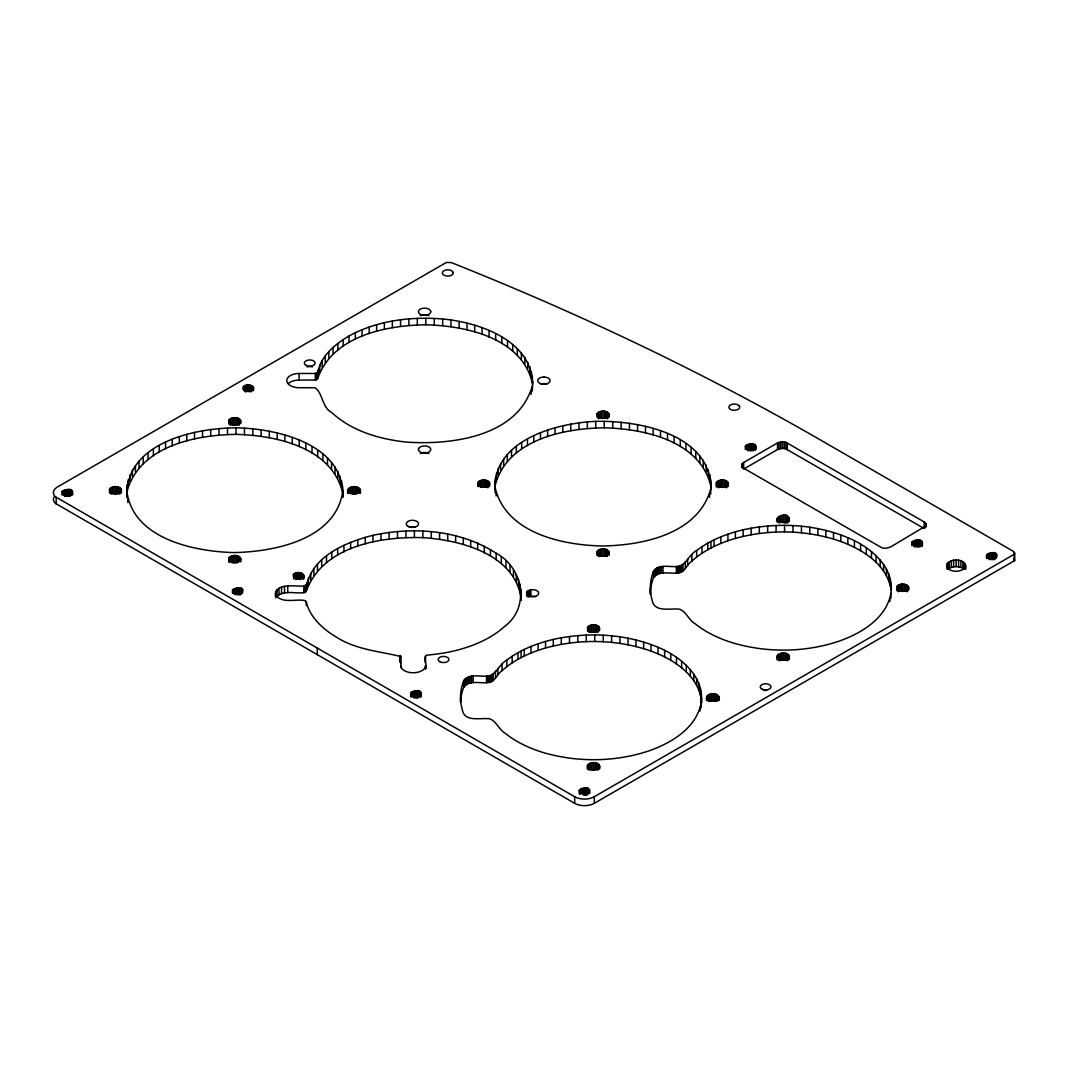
<?xml version="1.0" encoding="UTF-8"?>
<svg xmlns="http://www.w3.org/2000/svg" width="1068" height="1068" viewBox="0 0 1068 1068"><rect width="100%" height="100%" fill="white"/><g stroke="black" fill="none" stroke-linecap="round" stroke-linejoin="round"><path stroke-width="1.5" d="M425.531 669.102C428.028 665.618 422.167 657.835 426.573 655.245C435.557 654.23 444.568 653.202 453.393 651.106C471.949 646.687 490.319 639.291 504.657 626.409C530.489 607.225 523.066 567.468 496.139 553.237C460.148 529.928 414.13 526.484 372.972 535.308C345.231 542.17 307.41 558.19 306.262 591.312L303.926 592.66C295.115 593.915 282.126 589.269 275.784 597.933M127.132 484.592L126.705 496.059C125.984 442.833 194.202 428.108 235.975 427.814C277.506 428.522 345.071 444.315 342.788 497.474L342.561 486.007M342.788 490.893C336.126 539.687 274.222 551.902 233.518 552.57C193.335 551.462 131.351 538.392 126.705 489.478M710.807 479.425L710.968 489.264C711.168 433.942 638.864 420.351 595.757 421.366C555.333 423.142 490.346 440.87 495.192 492.735M494.965 489.478L495.392 478.01M532.184 391.128C537.898 339.998 475.113 319.959 434.276 318.464C405.066 317.156 374.895 321.802 349.036 335.979C333.897 344.911 316.488 359.329 317.65 378.699L315.327 380.034L299.107 380.048A12.349 7.129 0 0 0 288.413 383.612M710.62 494.15L711.048 484.325M701.129 702.918C704.8 676.204 680.196 656.406 658.021 647.275C625.114 633.644 587.907 631.762 553.304 639.425C536.737 643.35 520.45 649.691 506.819 660.077C499.931 663.709 497.194 672.493 490.225 675.55C481.761 677.98 469.026 672.132 463.499 681.237A132.966 76.763 0 0 0 462.257 709.593C464.513 722.903 481.041 717.309 490.052 718.884C496.673 721.608 499.036 729.911 505.378 733.409C516.552 742.367 529.755 748.388 543.372 752.58C577.641 762.552 615.021 762.151 648.917 750.884C671.398 742.981 696.283 728.216 701.129 702.918L701.129 707.857M890.952 593.327C894.624 566.614 870.019 546.816 847.845 537.685C814.937 524.041 777.731 522.172 743.128 529.821C726.56 533.746 710.273 540.088 696.656 550.487C689.754 554.105 687.018 562.903 680.049 565.96C671.585 568.39 658.849 562.529 653.322 571.647A132.966 76.763 0 0 0 652.081 600.002C654.337 613.312 670.878 607.719 679.875 609.294C686.497 612.017 688.86 620.321 695.201 623.819C706.375 632.763 719.578 638.798 733.195 642.989C767.465 652.962 804.845 652.548 838.74 641.281C861.222 633.391 886.106 618.626 890.952 593.327L890.952 598.267M317.65 378.699C332.482 335.979 385.762 325.38 425.798 324.792C465.955 325.767 521.598 337.795 532.385 382.985L532.385 376.403M306.262 591.312C322.643 545.948 380.382 536.403 422.888 537.658C461.216 540.074 516.071 554.586 521.197 599.789M127.132 491.16C139.681 446.237 195.337 434.903 235.975 434.382C276.131 435.37 331.774 447.385 342.561 492.575M495.392 484.592C507.941 439.656 563.597 428.335 604.234 427.814C644.391 428.789 700.034 440.804 710.807 486.007M317.65 372.118L315.327 373.466L299.107 373.466A12.349 7.129 0 0 0 286.758 380.595A12.349 7.129 0 0 0 299.107 387.724L314.913 387.724C322.71 392.41 321.962 407.709 331.801 412.582C351.973 431.285 379.674 439.202 406.454 442.099C451.15 445.209 517.486 436.785 532.184 386.202M495.192 487.796C505.978 532.999 561.621 545.014 601.778 545.988C642.415 545.468 698.071 534.147 710.62 489.211M109.497 489.277C109.07 494.818 118.908 495.085 121.352 491.106C121.765 485.566 111.926 485.299 109.497 489.277L109.497 492.562M228.779 420.378C228.365 425.945 238.257 426.212 240.714 422.22C241.128 416.64 231.235 416.373 228.779 420.378L228.779 423.662M228.779 558.163C228.365 563.73 238.257 563.997 240.714 560.006C241.128 554.426 231.235 554.159 228.779 558.163L228.672 561.915M275.37 596.491C274.209 582.02 295.956 586.706 303.926 586.078L306.262 584.73M303.712 575.679C302.631 580.164 292.712 579.911 293.166 574.864C296.143 570.499 306.075 572.448 303.712 578.963M347.901 493.483C344.911 484.325 363.28 484.325 360.25 493.483M360.25 490.185C358.795 495.071 349.343 495.071 347.901 490.185M477.756 482.696C477.329 488.236 487.168 488.503 489.611 484.525C490.025 478.985 480.186 478.718 477.756 482.696L477.756 485.98M526.551 592.286L527.165 594.996A6.181 3.564 0 0 0 535.121 596.438A6.181 3.564 0 0 0 538.312 591.992A6.181 3.564 0 0 0 530.916 589.763L527.165 591.432L526.551 595.57M597.039 413.797C596.625 419.377 606.517 419.644 608.974 415.639C609.387 410.072 599.495 409.805 597.039 413.797L597.039 417.081M597.039 551.582C596.625 557.162 606.517 557.429 608.974 553.424C609.387 547.857 599.495 547.59 597.039 551.582L596.932 555.333M587.547 627.503C587.133 633.084 597.025 633.351 599.482 629.346C599.896 623.779 590.003 623.512 587.547 627.503L587.547 630.801M587.547 765.289C587.133 770.869 597.025 771.136 599.482 767.144C599.896 761.564 590.003 761.297 587.547 765.289L587.547 768.586M716.374 482.696C715.947 488.263 725.853 488.53 728.296 484.538C728.723 478.958 718.817 478.691 716.374 482.696L716.161 486.901M706.669 700.608C703.678 691.463 721.995 691.463 719.018 700.608M719.018 697.324C717.562 702.21 708.111 702.21 706.669 697.324M777.17 518.834C792.483 504.937 792.483 532.732 777.17 518.834L777.17 522.119M777.37 655.699C776.957 661.279 786.849 661.546 789.305 657.541C789.719 651.961 779.827 651.707 777.37 655.699L777.37 658.983M896.706 586.799C896.279 592.38 906.185 592.647 908.628 588.655C909.055 583.075 899.149 582.808 896.706 586.799L896.706 590.097M62.064 491.801C70.381 505.912 79.993 481.895 62.064 491.801L62.064 495.085M232.49 590.19C240.807 604.314 250.419 580.284 232.49 590.19L232.49 593.474M410.686 693.065C419.003 707.19 428.615 683.173 410.686 693.065L410.686 696.363M579.19 790.293C587.507 804.418 597.119 780.388 579.19 790.293L579.19 793.577M745.357 446.184C753.674 460.308 763.286 436.278 745.357 446.184L745.357 449.468M741.833 464.313L741.819 466.382L743.608 468.171L881.914 547.817L885.372 548.351L890.271 547.176L925.969 525.816L925.983 523.747L924.194 521.958L785.888 442.299L782.43 441.765L777.531 442.94L743.635 462.511L741.833 464.313L741.833 467.597M911.858 542.304C920.162 556.428 929.774 532.411 911.858 542.304L911.858 545.601M946.835 564.184C946.168 572.875 961.574 573.249 965.379 567.041C966.059 558.364 950.64 557.977 946.835 564.184L946.835 569.124M986.538 555.066C994.842 569.177 1004.454 545.161 986.538 555.066L986.538 558.35M1014.52 553.064L1014.6 554.065L594.289 796.728A13.871 8.01 0 0 1 574.664 796.728L55.269 496.7A13.977 8.063 0 0 1 57.498 486.968L446.25 262.514L451.217 262.541C577.775 312.951 701.022 371.237 819.143 439.215L1013.332 551.328L1014.52 553.064L1014.6 560.633L594.289 803.31A13.871 8.01 0 0 1 574.664 803.31L55.269 503.282A13.977 8.063 0 0 1 53.881 497.154M701.556 698.031L701.556 702.958C699.954 676.097 673.961 659.41 651.013 651.079C617.304 639.278 579.937 638.544 545.561 647.996C529.768 652.601 514.349 659.597 502.027 670.704C497.114 673.921 495.352 681.491 489.037 682.412C481.121 684.094 468.612 679.088 463.499 687.805A132.966 76.763 0 0 0 460.628 701.195M891.153 583.542L891.153 590.123C886.667 562.102 858.178 546.683 833.481 539.046C801.708 529.741 767.291 529.581 735.385 538.405C719.592 543.011 704.172 550.007 691.85 561.101C686.938 564.318 685.175 571.887 678.861 572.808C670.944 574.504 658.435 569.498 653.322 578.215A132.966 76.763 0 0 0 650.372 594.302L650.372 587.734M243.504 386.589C240.821 391.542 250.406 392.73 252.996 389.753C255.666 384.8 246.081 383.612 243.504 386.589L243.504 389.887M964.431 562.836L964.431 569.418C959.838 565.68 952.402 565.706 947.81 569.431L947.81 562.849M924.194 521.958L924.194 528.526L785.888 448.867L782.43 448.346L777.531 449.521L743.635 469.092L743.635 462.511M717.963 487.675L722.328 486.621L726.694 487.675L726.694 481.094M778.972 522.893L783.338 521.851L787.703 522.893M778.972 660.678L783.338 659.637L787.703 660.678M708.471 701.382L712.837 700.328L717.202 701.382M237.83 418.215L237.83 424.784L231.663 424.784L231.663 418.215M118.481 487.115L118.481 493.696L112.354 493.696L112.354 487.115M606.09 411.634L606.09 418.215L599.922 418.215L599.922 411.634M357.166 487.101L357.166 493.683L350.985 493.683L350.985 487.101M488.023 487.689L485.272 486.768L480.613 487.115L480.613 480.547M237.83 556.001L237.83 562.569L231.663 562.569L231.663 556.001M606.09 549.419L606.09 556.001L599.922 556.001L599.922 549.419M535.589 596.692A6.181 3.564 0 0 0 530.916 596.344L529.421 596.692L529.421 590.123M596.598 625.341L596.598 631.922L590.43 631.922L590.43 625.341M413.249 697.724L418.736 697.711M905.757 584.637L905.757 591.218L899.576 591.218L899.576 584.637M596.598 763.126L596.598 769.708L590.43 769.708L590.43 763.126M68.793 489.544L68.793 496.126L65.962 496.126L65.962 489.558M587.24 794.939L583.075 794.619L583.075 788.05M299.734 572.675L299.734 579.256L296.957 579.256L296.957 572.675M1013.999 558.404L1014.6 560.633M400.834 656.526C379.954 651.373 355.19 649.598 335.913 636.822C324.098 629.76 313.138 620.067 307.838 607.078C306.636 604.875 307.17 600.069 303.526 600.336C295.329 599.001 279.042 604.288 275.37 593.207M400.834 663.094L400.046 662L400.046 655.418M1014.386 560.513L1014.4 552.423M996.577 554.292L996.577 557.576M995.71 553.638L995.71 558.564M994.575 553.131L994.575 559.712M993.253 552.81L993.253 559.392M991.838 552.703L991.838 559.285M990.423 552.823L990.423 559.392M989.088 553.131L989.088 559.712M987.953 553.638L987.953 558.577M987.086 554.292L987.086 557.589M965.712 565.599L965.712 568.897M965.392 564.171L965.392 569.097M962.909 561.688L962.909 568.269M960.92 560.807L960.92 567.388M958.61 560.259L958.61 566.841M956.127 560.073L956.127 566.654M953.644 560.259L953.644 566.841M951.321 560.82L951.321 567.402M949.332 561.701L949.332 568.283M925.983 523.747L925.983 527.031M925.288 522.786L925.288 527.712M922.445 542.29L922.445 545.588M921.898 541.529L921.898 546.469M921.03 540.875L921.03 545.815M919.895 540.381L919.895 546.949M918.573 540.061L918.573 546.642M917.158 539.954L917.158 546.536M915.743 540.061L915.743 546.642M914.408 540.381L914.408 546.963M913.274 540.889L913.274 545.815M912.406 541.543L912.406 544.827M908.628 586.799L908.628 590.097M908.014 585.945L908.014 590.884M907.026 585.211L907.026 591.779M904.262 584.289L904.262 590.858M902.66 584.169L902.66 590.737M901.873 584.223L901.873 590.804M901.072 584.289L901.072 590.858M898.295 585.211L898.295 591.779M897.32 585.945L897.32 590.884M890.245 578.669L890.245 585.251M889.858 598.187L889.858 601.471M888.683 573.85L888.683 580.431M886.48 569.124L886.48 575.705M883.623 564.518L883.623 571.086M880.165 560.046L880.165 566.614M876.107 555.734L876.107 562.315M871.475 551.635L871.475 558.217M866.295 547.75L866.295 554.332M860.608 544.119L860.608 550.701M854.44 540.755L854.44 547.337M847.845 537.685L847.845 544.253M840.836 534.908L840.836 541.489M833.481 532.465L833.481 539.046M825.818 530.369L825.818 536.95M817.901 528.62L817.901 535.202M809.758 527.232L809.758 533.813M801.454 526.23L801.454 532.798M793.043 525.603L793.043 532.171M789.305 517.913L789.305 521.197M789.305 655.699L789.305 658.983M788.691 517.059L788.691 521.985M788.691 654.844L788.691 659.77M787.703 516.311L787.703 521.251M787.703 654.097L787.703 659.036M787.316 442.926L787.316 449.508M786.422 515.751L786.422 522.319M786.422 653.536L786.422 660.104M785.888 442.299L785.888 448.867M784.94 515.39L784.94 521.972M784.94 653.175L784.94 659.757M784.566 525.349L784.566 531.931M784.219 441.898L784.219 448.48M783.338 515.27L783.338 521.851M783.338 653.055L783.338 659.637M782.43 441.765L782.43 448.346M781.736 515.39L781.736 521.972M781.736 653.175L781.736 659.757M780.641 441.898L780.641 448.48M780.254 515.751L780.254 522.319M780.254 653.536L780.254 660.104M778.959 442.299L778.959 448.88M778.972 516.311L778.972 521.251M778.972 654.097L778.972 659.036M777.998 517.059L777.998 521.985M777.998 654.844L777.998 659.77M777.531 442.94L777.531 449.521M777.37 517.913L777.37 521.197M777.264 656.166L777.17 659.904M776.089 525.483L776.089 532.064M767.652 526.003L767.652 532.585M759.308 526.911L759.308 533.479M755.957 446.17L755.957 449.468M755.41 445.409L755.41 450.349M754.542 444.755L754.542 449.681M753.407 444.248L753.407 450.829M752.086 443.941L752.086 450.509M751.124 528.179L751.124 534.761M750.67 443.834L750.67 450.402M749.242 443.941L749.242 450.522M747.92 444.261L747.92 450.829M746.786 444.769L746.786 449.695M745.918 445.423L745.918 448.707M743.128 529.821L743.128 536.403M742.527 463.338L742.527 468.278M735.385 531.824L735.385 538.405M728.296 482.696L728.296 485.98M727.935 534.174L727.935 540.742M727.682 481.828L727.682 486.768M725.426 480.533L725.426 487.101M723.93 480.173L723.93 486.741M722.328 480.053L722.328 486.621M721.527 480.106L721.527 486.688M720.82 536.844L720.82 543.425M720.74 480.173L720.74 486.741M719.245 480.533L719.245 487.101M718.804 696.403L718.804 699.687M718.19 695.535L718.19 700.475M717.963 481.094L717.963 486.02M717.202 694.801L717.202 699.74M716.988 481.828L716.988 486.768M715.934 694.24L715.934 700.808M714.439 693.88L714.439 700.461M714.105 539.834L714.105 546.415M712.837 693.759L712.837 700.328M712.036 693.813L712.036 700.394M711.248 693.88L711.248 700.461M710.954 541.476L710.954 548.058M709.913 474.552L709.913 481.134M709.753 694.24L709.753 700.808M709.526 494.07L709.526 497.354M708.471 694.801L708.471 699.74M708.351 469.746L708.351 476.315M707.804 543.118L707.804 549.7M707.497 695.535L707.497 700.475M706.882 696.403L706.882 699.687M706.148 465.007L706.148 471.589M703.291 460.401L703.291 466.97M701.983 546.683L701.983 553.251M701.329 693.132L701.329 699.714M700.421 688.259L700.421 694.841M700.034 707.777L700.034 711.074M699.834 455.929L699.834 462.497M698.859 683.453L698.859 690.021M696.656 550.487L696.656 557.069M696.656 678.714L696.656 685.296M695.775 451.63L695.775 458.199M693.8 674.108L693.8 680.676M691.85 554.532L691.85 561.101M691.143 447.519L691.143 454.1M690.342 669.636L690.342 676.204M687.632 558.778L687.632 565.359M686.283 665.337L686.283 671.905M685.963 443.647L685.963 450.215M685.282 561.648L685.282 568.229M682.946 564.531L682.946 571.113M682.118 565.092L682.118 571.674M681.651 661.226L681.651 667.807M681.144 565.573L681.144 572.141M680.276 440.003L680.276 446.584M680.049 565.96L680.049 572.528M678.861 566.24L678.861 572.808M677.619 566.414L677.619 572.982M676.351 566.467L676.351 573.035M676.471 657.354L676.471 663.922M674.108 436.638L674.108 443.22M670.784 653.709L670.784 660.291M667.5 433.568L667.5 440.136M664.616 650.345L664.616 656.927M663.014 566.454L663.014 573.022M661.359 566.614L661.359 573.196M660.505 430.791L660.505 437.373M659.757 566.921L659.757 573.503M658.275 567.375L658.275 573.957M658.021 647.275L658.021 653.843M656.913 567.962L656.913 574.531M655.739 568.657L655.739 575.225M654.764 569.444L654.764 576.026M654.016 570.312L654.016 576.894M653.509 571.246L653.509 577.828M653.149 428.361L653.149 434.93M651.013 644.511L651.013 651.079M645.486 426.252L645.486 432.834M643.657 642.068L643.657 648.636M637.556 424.503L637.556 431.085M635.994 639.959L635.994 646.54M629.426 423.128L629.426 429.696M628.064 638.21L628.064 644.792M621.122 422.114L621.122 428.695M619.934 636.835L619.934 643.403M612.712 421.486L612.712 428.054M611.63 635.82L611.63 642.402M608.974 413.797L608.974 417.081M608.974 551.582L609.08 555.333M608.346 412.942L608.346 417.868M608.346 550.728L608.346 554.012M607.372 412.195L607.372 418.776M607.372 549.98L607.372 556.561M604.608 411.273L604.608 417.855M604.608 549.059L604.608 555.64M604.234 421.233L604.234 427.814M603.22 635.193L603.22 641.761M603.006 411.153L603.006 417.735M603.006 548.939L603.006 555.52M601.404 411.273L601.404 417.855M601.404 549.059L601.404 555.64M599.589 765.756L599.589 769.04M599.482 627.503L599.482 630.801M599.482 765.289L599.482 768.586M598.868 626.649L598.868 629.933M598.868 764.434L598.868 767.718M598.641 412.195L598.641 418.776M598.641 549.98L598.641 556.561M597.88 625.915L597.88 632.483M597.88 763.7L597.88 770.268M597.653 412.942L597.653 417.868M597.653 550.728L597.653 555.654M595.757 421.366L595.757 427.948M595.116 624.98L595.116 631.562M595.116 762.766L595.116 769.347M594.742 634.939L594.742 641.521M594.289 796.728L594.289 803.31M593.514 624.86L593.514 631.442M593.514 762.645L593.514 769.227M591.912 624.98L591.912 631.562M591.912 762.766L591.912 769.347M589.79 790.28L589.79 793.564M589.149 625.915L589.149 632.483M589.149 763.7L589.149 770.268M589.242 789.519L589.242 792.803M588.375 788.865L588.375 793.791M588.161 626.649L588.161 631.575M588.161 764.434L588.161 769.36M587.44 765.756L587.44 769.04M587.32 421.887L587.32 428.468M587.24 788.358L587.24 793.297M586.265 635.086L586.265 641.654M585.918 788.05L585.918 794.619M584.503 787.944L584.503 794.512M581.753 788.371L581.753 793.297M580.618 788.865L580.618 793.804M579.75 789.532L579.75 794.458M578.976 422.794L578.976 429.363M577.828 635.607L577.828 642.175M574.664 796.728L574.664 803.31M570.779 424.063L570.779 430.644M569.484 636.501L569.484 643.083M562.796 425.718L562.796 432.286M561.301 637.783L561.301 644.351M555.053 427.707L555.053 434.289M553.304 639.425L553.304 645.993M547.604 430.057L547.604 436.638M545.561 641.414L545.561 647.996M540.488 432.727L540.488 439.308M538.112 643.764L538.112 650.345M533.773 435.717L533.773 442.299M532.612 381.303L532.612 384.587M531.477 371.544L531.477 378.112M531.09 391.048L531.09 394.346M530.916 589.763L530.916 596.344M530.996 646.434L530.996 653.015M529.915 366.724L529.915 373.293M528.139 590.684L528.139 597.266M527.712 361.999L527.712 368.567M527.472 439.001L527.472 445.583M527.165 591.432L527.165 596.358M524.855 357.379L524.855 363.961M524.281 649.424L524.281 656.006M521.651 442.566L521.651 449.134M521.398 352.907L521.398 359.489M521.197 593.207L521.224 600.496M521.131 651.066L521.131 657.648M520.984 589.015L520.984 595.597M520.089 584.156L520.089 590.724M518.527 579.337L518.527 585.905M517.98 652.708L517.98 659.29M517.339 348.609L517.339 355.177M516.311 446.371L516.311 452.952M516.311 574.611L516.311 581.179M513.468 569.992L513.468 576.573M512.707 344.51L512.707 351.078M512.159 656.273L512.159 662.841M511.519 450.416L511.519 456.997M510.01 565.519L510.01 572.101M507.527 340.625L507.527 347.193M507.3 454.661L507.3 461.243M506.819 660.077L506.819 666.659M505.952 561.221L505.952 567.789M503.655 459.093L503.655 465.661M502.027 664.122L502.027 670.704M501.84 336.994L501.84 343.562M501.319 557.122L501.319 563.69M500.625 463.659L500.625 470.24M498.235 468.358L498.235 474.94M497.808 668.368L497.808 674.949M496.486 473.151L496.486 479.732M496.099 492.668L496.099 495.966M496.139 553.237L496.139 559.806M495.672 333.616L495.672 340.198M495.459 671.251L495.459 677.82M493.122 674.122L493.122 680.703M492.295 674.682L492.295 681.264M491.32 675.163L491.32 681.744M490.452 549.606L490.452 556.174M490.225 675.55L490.225 682.132M489.611 482.696L489.611 485.98M489.077 330.546L489.077 337.128M488.997 481.842L488.997 486.768M489.037 675.83L489.037 682.412M488.023 481.107L488.023 486.047M487.796 676.004L487.796 682.572M486.741 480.547L486.741 487.115M486.527 676.057L486.527 682.639M485.272 480.186L485.272 486.768M484.471 480.133L484.471 486.701M484.285 546.229L484.285 552.81M483.684 480.066L483.684 486.648M482.095 480.186L482.095 486.768M482.069 327.783L482.069 334.351M479.345 481.107L479.345 486.047M478.357 481.842L478.357 486.768M477.676 543.158L477.676 549.74M474.713 325.339L474.713 331.908M473.191 676.044L473.191 682.626M471.535 676.204L471.535 682.786M470.681 540.395L470.681 546.963M469.933 676.525L469.933 683.093M468.451 676.965L468.451 683.547M467.05 323.23L467.05 329.812M467.09 677.553L467.09 684.121M465.915 678.247L465.915 684.828M464.94 679.034L464.94 685.616M464.193 679.915L464.193 686.484M463.686 680.837L463.686 687.418M463.325 537.952L463.325 544.52M460.548 697.324L460.548 702.25M459.12 321.495L459.12 328.063M455.662 535.842L455.662 542.424M450.99 320.106L450.99 326.674M447.732 534.107L447.732 540.675M442.686 319.092L442.686 325.673M439.602 532.718L439.602 539.3M434.276 318.464L434.276 325.046M431.298 531.704L431.298 538.285M425.798 318.211L425.798 324.792M425.531 656.286L425.531 662.854M425.531 668.928L425.531 665.644A12.349 7.129 0 0 1 413.183 672.773A12.349 7.129 0 0 1 400.834 665.644M422.888 531.076L422.888 537.658M421.286 693.065L421.286 696.349M420.739 692.291L420.739 697.23M419.871 691.637L419.871 696.576M418.736 691.143L418.736 696.069M417.414 690.822L417.414 697.404M417.321 318.357L417.321 324.926M415.999 690.716L415.999 697.297M414.571 690.822L414.571 697.404M414.411 530.823L414.411 537.404M413.249 691.143L413.249 696.082M412.114 691.65L412.114 696.576M411.247 692.304L411.247 697.244M408.884 318.878L408.884 325.446M405.933 530.97L405.933 537.538M400.74 656.126L400.834 667.66M400.54 319.773L400.54 326.354M400.473 655.752L400.473 662.32M397.496 531.49L397.496 538.058M392.356 321.054L392.356 327.622M389.152 532.385L389.152 538.966M384.36 322.696L384.36 329.264M380.956 533.666L380.956 540.234M376.617 324.699L376.617 331.267M372.972 535.308L372.972 541.876M369.168 327.035L369.168 333.616M365.229 537.311L365.229 543.879M362.052 329.718L362.052 336.286M360.076 489.251L360.076 492.535M359.449 488.383L359.449 493.323M358.434 487.675L358.434 492.602M357.78 539.647L357.78 546.229M355.671 486.741L355.671 493.323M355.337 332.695L355.337 339.277M354.069 486.621L354.069 493.202M353.268 486.688L353.268 493.256M352.48 486.741L352.48 493.323M350.664 542.33L350.664 548.899M349.703 487.675L349.703 492.602M349.036 335.979L349.036 342.561M348.729 488.41L348.729 493.336M348.115 489.264L348.115 492.548M343.949 545.307L343.949 551.889M343.215 339.544L343.215 346.125M341.653 481.134L341.653 487.702M340.091 476.315L340.091 482.896M337.888 343.362L337.888 349.93M337.888 471.589L337.888 478.157M337.648 548.592L337.648 555.173M335.032 466.97L335.032 473.551M333.082 347.394L333.082 353.975M331.814 552.156L331.814 558.738M331.574 462.497L331.574 469.079M328.864 351.639L328.864 358.221M327.516 458.199L327.516 464.78M326.488 555.974L326.488 562.542M325.219 356.071L325.219 362.639M322.883 454.1L322.883 460.668M322.189 360.65L322.189 367.218M321.695 560.006L321.695 566.587M319.799 365.349L319.799 371.918M318.05 370.142L318.05 376.71M317.703 450.215L317.703 456.797M317.476 564.251L317.476 570.833M317.276 648.129L317.276 654.711M317.116 372.865L317.116 379.447M316.609 373.159L316.609 379.727M316.008 373.359L316.008 379.941M315.327 373.466L315.327 380.034M313.832 568.683L313.832 575.251M312.016 446.584L312.016 453.152M310.801 573.262L310.801 579.831M308.412 577.962L308.412 584.53M306.663 582.754L306.663 589.322M306.115 601.484L306.276 605.556M305.849 443.22L305.849 449.788M305.728 585.478L305.728 592.059M305.221 585.771L305.221 592.339M304.62 585.972L304.62 592.553M303.926 586.078L303.926 592.66M303.539 574.864L303.539 578.162M302.992 574.117L302.992 579.056M302.137 573.476L302.137 578.415M301.029 572.982L301.029 579.564M299.254 440.136L299.254 446.718M299.107 373.466L299.107 380.048M298.346 572.568L298.346 579.15M295.662 572.982L295.662 579.564M294.554 573.476L294.554 578.415M293.7 574.117L293.7 579.056M292.245 437.373L292.245 443.954M287.719 586.078L287.719 592.66M284.889 434.93L284.889 441.511M284.515 586.319L284.515 592.9M281.538 587.04L281.538 593.608M278.988 588.161L278.988 594.742M277.226 432.834L277.226 439.402M277.026 589.643L277.026 596.224M275.784 591.365L275.784 596.291M269.296 431.085L269.296 437.653M261.166 429.696L261.166 436.278M253.543 387.35L253.543 390.634M252.996 386.589L252.996 389.873M252.862 428.695L252.862 435.263M252.128 385.922L252.128 390.861M250.993 385.428L250.993 391.996M249.672 385.107L249.672 391.689M248.257 385.001L248.257 391.582M246.828 385.107L246.828 391.689M245.506 385.428L245.506 392.009M244.452 428.054L244.452 434.636M244.372 385.935L244.372 390.861M242.543 589.416L242.543 592.7M241.675 588.762L241.675 593.688M240.714 420.378L240.714 423.662M240.714 558.163L240.821 561.915M240.54 588.254L240.54 594.836M240.1 419.51L240.1 422.808M240.1 557.296L240.1 560.593M239.112 418.776L239.112 425.358M239.112 556.561L239.112 561.488M239.219 587.934L239.219 594.516M237.804 587.827L237.804 594.409M236.348 417.855L236.348 424.423M236.348 555.64L236.348 562.209M236.375 587.947L236.375 594.516M235.975 427.814L235.975 434.382M235.053 588.254L235.053 594.836M234.746 417.735L234.746 424.303M234.746 555.52L234.746 562.088M233.919 588.762L233.919 593.701M233.144 417.855L233.144 424.423M233.144 555.64L233.144 562.209M233.038 589.416L233.038 592.713M230.381 418.776L230.381 425.358M230.381 556.561L230.381 561.488M229.393 419.51L229.393 424.45M229.393 557.296L229.393 562.235M227.497 427.948L227.497 434.529M219.06 428.468L219.06 435.05M210.716 429.363L210.716 435.944M202.533 430.644L202.533 437.226M194.536 432.286L194.536 438.868M186.793 434.289L186.793 440.857M179.344 436.638L179.344 443.207M172.228 439.308L172.228 445.877M165.513 442.299L165.513 448.867M159.212 445.583L159.212 452.151M153.392 449.134L153.392 455.716M148.052 452.952L148.052 459.52M143.259 456.997L143.259 463.565M139.04 461.243L139.04 467.811M135.396 465.661L135.396 472.243M132.365 470.24L132.365 476.809M129.976 474.94L129.976 481.508M128.227 479.732L128.227 486.3M127.84 499.25L127.84 502.534M126.932 494.377L126.932 497.661M121.352 489.277L121.352 492.562M120.737 488.423L120.737 493.349M119.763 487.689L119.763 494.257M117.013 486.768L117.013 493.349M116.212 486.701L116.212 493.282M115.424 486.648L115.424 493.216M113.835 486.768L113.835 493.349M111.085 487.689L111.085 494.257M110.111 488.423L110.111 493.349M72.664 491.787L72.664 495.071M72.117 491.026L72.117 494.31M71.249 490.372L71.249 495.298M70.114 489.865L70.114 496.446M67.377 489.438L67.377 496.019M64.627 489.865L64.627 496.446M63.493 490.372L63.493 495.312M62.625 491.026L62.625 494.324M56.177 497.381L56.177 503.962M763.98 690.489A5.367 3.097 0 0 1 766.757 690.409M420.205 453.54A6.181 3.564 0 0 1 428.935 453.54M540.808 384.079A6.181 3.564 0 0 1 542.304 383.732L543.892 383.612A6.181 3.564 0 0 1 546.99 384.079M420.205 315.754A6.181 3.564 0 0 1 428.935 315.754M307.05 366.951A5.367 3.097 0 0 1 312.417 366.951M409.324 527.325A6.181 3.564 0 0 1 415.492 527.325M453.152 272.54L452.792 274.156A5.42 3.137 0 0 1 444.114 275.277A5.42 3.137 0 0 1 445.263 270.177A5.42 3.137 0 0 1 453.152 272.54M430.751 311.709L430.537 312.63A6.181 3.564 0 0 1 424.57 315.274A6.181 3.564 0 0 1 418.603 312.63L418.402 311.709A6.181 3.564 0 0 1 424.57 308.131A6.181 3.564 0 0 1 430.751 311.709M418.603 448.56L418.402 449.494A6.181 3.564 0 0 0 424.57 453.059A6.181 3.564 0 0 0 430.751 449.494L430.537 448.56A6.181 3.564 0 0 0 424.57 445.93A6.181 3.564 0 0 0 418.603 448.56M543.892 377.031L542.304 377.151A6.181 3.564 0 0 0 537.725 380.595A6.181 3.564 0 0 0 542.304 384.039L543.892 384.16A6.181 3.564 0 0 0 550.073 380.595A6.181 3.564 0 0 0 543.892 377.031M739.31 405.974L738.589 405.266A5.42 3.124 0 0 0 729.724 405.493A5.42 3.124 0 0 0 733.129 410.232A5.42 3.124 0 0 0 739.657 406.761L739.31 405.974M761.978 689.154A5.367 3.097 0 0 0 770.842 687.525A5.367 3.097 0 0 0 763.98 683.907A5.367 3.097 0 0 0 761.978 689.154M305.942 365.256A5.367 3.097 0 0 0 314.926 363.868A5.367 3.097 0 0 0 308.345 360.063A5.367 3.097 0 0 0 305.942 365.256M439.762 661.693A5.367 3.097 0 0 0 448.734 660.304A5.367 3.097 0 0 0 442.165 656.513A5.367 3.097 0 0 0 439.762 661.693M408.043 526.35A6.181 3.564 0 0 0 418.376 524.748A6.181 3.564 0 0 0 410.806 520.383A6.181 3.564 0 0 0 408.043 526.35"/></g></svg>
